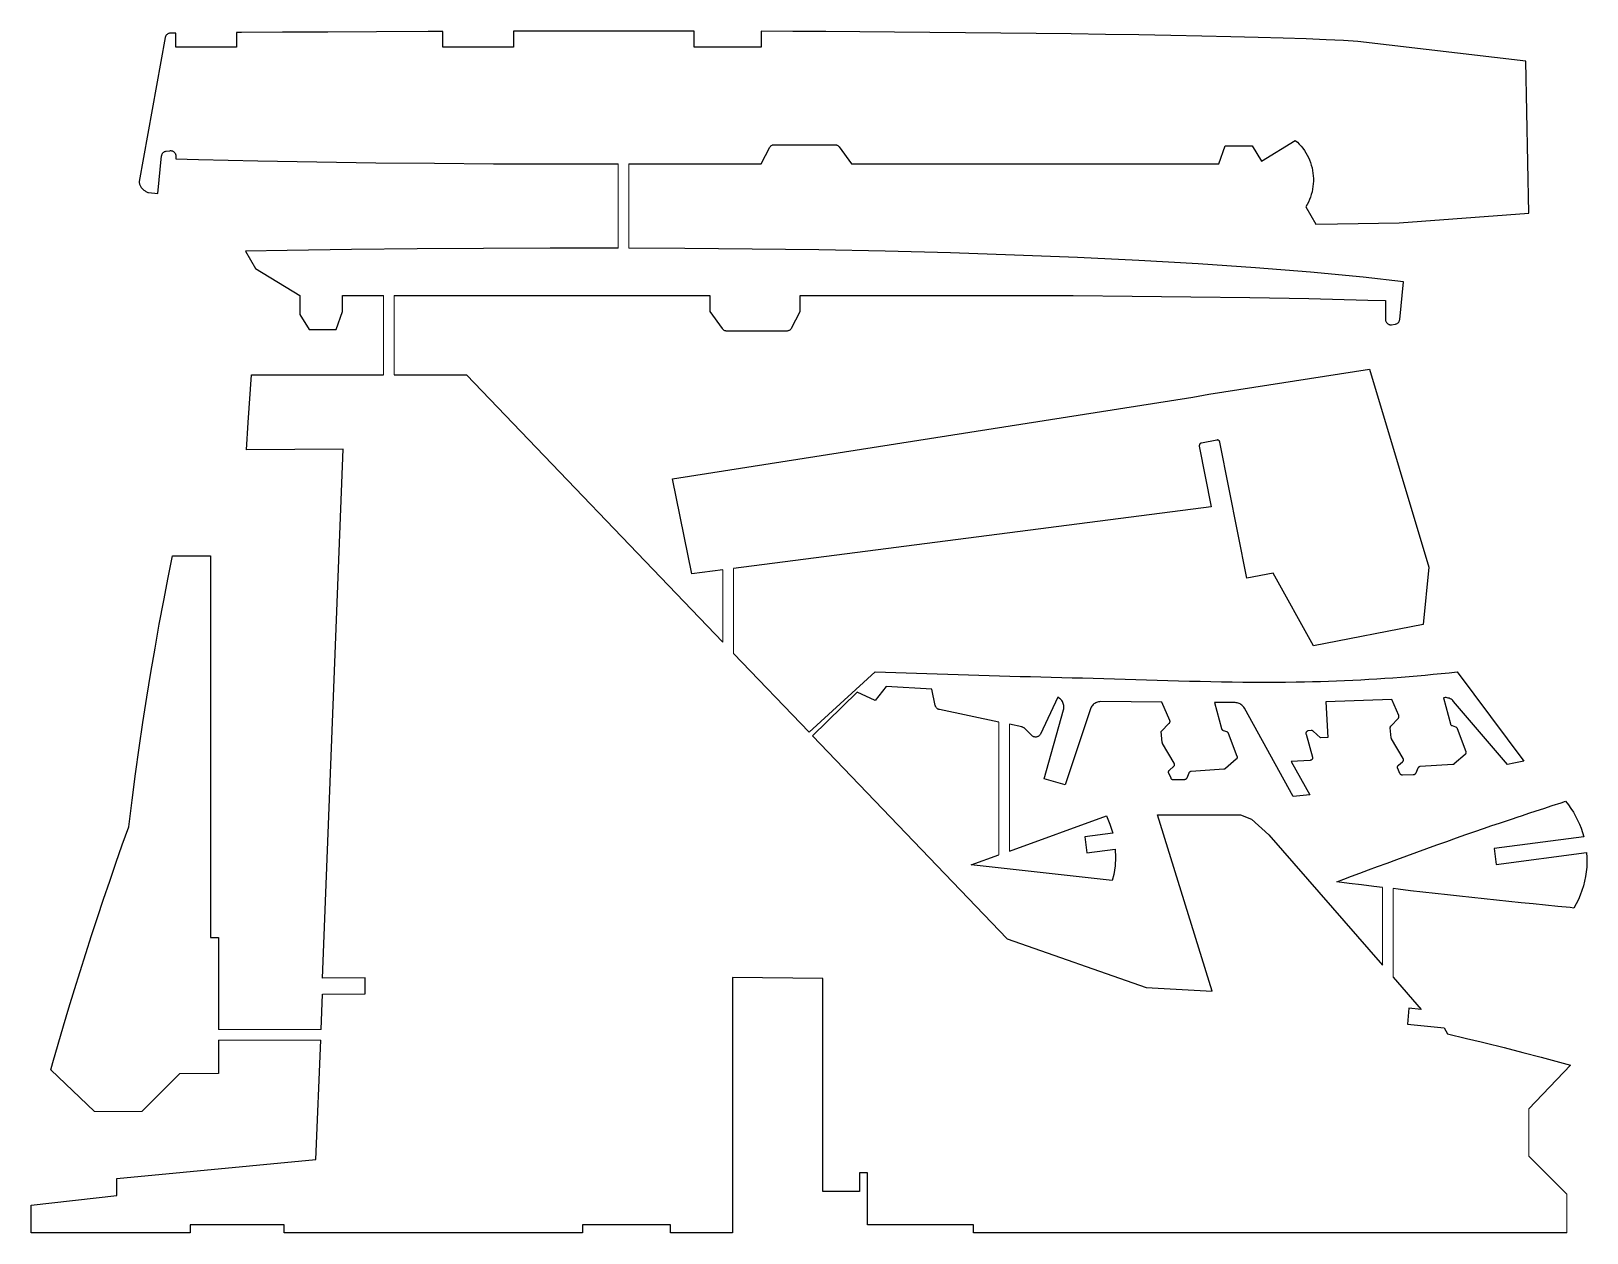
# Model space of a CAD drawing. Extents: x 2587 to 3180, y 464 to 689.
# Drawn here: x 2888 to 3179.6, y 464 to 689.2 of the extents above; entities that cross this region are included whole.
import ezdxf

# ---------------------------------------------------------------- set-up
doc = ezdxf.new("R2010")
doc.units = 0
doc.header["$MEASUREMENT"] = 0
doc.layers.get('0').update_dxf_attribs({"color": 13})

msp = doc.modelspace()

# ---------------------------------------------------------------- linework, layer by layer
at = {"color": 7, "linetype": 'Continuous'}
for p, q in [((2913.180857, 688.076138), (2913.158503, 687.979834)), ((2913.21261, 688.169764), (2913.180857, 688.076138)), ((2913.253454, 688.259798), (2913.21261, 688.169764)), ((2913.302988, 688.345358), (2913.253454, 688.259798)), ((2913.360728, 688.425609), (2913.302988, 688.345358)), ((2913.42611, 688.499766), (2913.360728, 688.425609)), ((2913.498496, 688.567104), (2913.42611, 688.499766)), ((2913.577177, 688.626966), (2913.498496, 688.567104)), ((2913.661384, 688.678767), (2913.577177, 688.626966)), ((2913.750295, 688.721999), (2913.661384, 688.678767)), ((2913.84304, 688.75624), (2913.750295, 688.721999)), ((2913.938713, 688.781157), (2913.84304, 688.75624)), ((2914.036379, 688.796504), (2913.938713, 688.781157)), ((2914.135083, 688.802132), (2914.036379, 688.796504)), ((2915.152949, 688.809777), (2914.135083, 688.802132)), ((2915.152949, 686.158638), (2915.152949, 688.809777)), ((2927.485864, 688.907394), (2926.538769, 688.900291)), ((2926.538769, 688.900291), (2926.538769, 686.16215)), ((2935.138994, 688.958978), (2927.485864, 688.907394)), ((2943.622547, 689.010017), (2935.138994, 688.958978)), ((2952.781742, 689.058386), (2943.622547, 689.010017)), ((2962.461796, 689.10196), (2952.781742, 689.058386)), ((2965.167936, 689.118035), (2962.461796, 689.10196)), ((2965.167936, 686.174063), (2965.167936, 689.118035)), ((2982.765358, 689.166227), (2978.397103, 689.154468)), ((2978.397103, 689.154468), (2978.397103, 686.178142)), ((2993.079301, 689.18267), (2982.765358, 689.166227)), ((3003.294977, 689.185821), (2993.079301, 689.18267)), ((3012.263769, 689.174777), (3003.294977, 689.185821)), ((3012.263769, 686.188587), (3012.263769, 689.174777)), ((3030.792561, 689.126891), (3024.840905, 689.159813)), ((3024.840905, 689.159813), (3024.840905, 689.132584)), ((3024.840905, 689.132584), (3024.840905, 686.192465)), ((3036.974601, 689.088823), (3030.792561, 689.126891)), ((3043.342312, 689.045358), (3036.974601, 689.088823)), ((3049.850985, 688.996245), (3043.342312, 689.045358)), ((3056.455907, 688.941232), (3049.850985, 688.996245)), ((3063.112369, 688.880068), (3056.455907, 688.941232)), ((3069.775659, 688.812502), (3063.112369, 688.880068)), ((3076.401066, 688.738282), (3069.775659, 688.812502)), ((3082.943879, 688.657156), (3076.401066, 688.738282)), ((3089.359388, 688.568874), (3082.943879, 688.657156)), ((3095.602881, 688.473184), (3089.359388, 688.568874)), ((3101.629648, 688.369834), (3095.602881, 688.473184)), ((3107.394977, 688.258574), (3101.629648, 688.369834)), ((3112.854158, 688.139151), (3107.394977, 688.258574)), ((3117.96248, 688.011315), (3112.854158, 688.139151)), ((2913.158503, 687.979834), (2908.289996, 661.014379)), ((2926.538769, 686.16215), (2915.152949, 686.158638)), ((2978.397103, 686.178142), (2965.167936, 686.174063)), ((3024.840905, 686.192465), (3012.263769, 686.188587)), ((3122.675231, 687.874814), (3117.96248, 688.011315)), ((3126.947701, 687.729397), (3122.675231, 687.874814)), ((3130.735179, 687.574812), (3126.947701, 687.729397)), ((3133.992954, 687.410808), (3130.735179, 687.574812)), ((3136.676314, 687.237133), (3133.992954, 687.410808)), ((3168.161731, 683.532966), (3136.676314, 687.237133)), ((3168.706622, 655.087522), (3168.161731, 683.532966)), ((3026.563298, 667.589527), (3026.636694, 667.659168)), ((3026.636694, 667.659168), (3026.716751, 667.721035)), ((3026.716751, 667.721035), (3026.802649, 667.774496)), ((3026.802649, 667.774496), (3026.893511, 667.819004)), ((3026.893511, 667.819004), (3026.988404, 667.854102)), ((3026.988404, 667.854102), (3027.086358, 667.879432)), ((3027.086358, 667.879432), (3027.186371, 667.894735)), ((3027.186371, 667.894735), (3027.287418, 667.899853)), ((3027.287418, 667.899853), (3038.656601, 667.899853)), ((3038.656601, 667.899853), (3038.751098, 667.895379)), ((3038.751098, 667.895379), (3038.844749, 667.881994)), ((3038.844749, 667.881994), (3038.936716, 667.85982)), ((3038.936716, 667.85982), (3039.026177, 667.829054)), ((3039.026177, 667.829054), (3039.112329, 667.789972)), ((3039.112329, 667.789972), (3039.194404, 667.742924)), ((3039.194404, 667.742924), (3039.271664, 667.688331)), ((3039.271664, 667.688331), (3039.343421, 667.626681)), ((3110.606087, 664.319923), (3111.796712, 667.684879)), ((3111.796712, 667.684879), (3116.823795, 667.684879)), ((3116.823795, 667.684879), (3118.598063, 664.834509)), ((3118.598063, 664.834509), (3124.941935, 668.706247)), ((3124.941935, 668.706247), (3125.318619, 668.36525)), ((3125.318619, 668.36525), (3125.677, 668.005067)), ((3125.677, 668.005067), (3126.016104, 667.626678)), ((2911.751876, 658.724093), (2912.484121, 665.799266)), ((2912.484121, 665.799266), (2912.499952, 665.900871)), ((2912.499952, 665.900871), (2912.526134, 666.000313)), ((2912.526134, 666.000313), (2912.562389, 666.096541)), ((2912.562389, 666.096541), (2912.608335, 666.188537)), ((2912.608335, 666.188537), (2912.663486, 666.275328)), ((2912.663486, 666.275328), (2912.727258, 666.355996)), ((2912.727258, 666.355996), (2912.798977, 666.429689)), ((2912.798977, 666.429689), (2912.877885, 666.495627)), ((2912.877885, 666.495627), (2912.963147, 666.553113)), ((2912.963147, 666.553113), (2913.053862, 666.601539)), ((2913.053862, 666.601539), (2913.149071, 666.640393)), ((2913.149071, 666.640393), (2913.247766, 666.669264)), ((2913.247766, 666.669264), (2913.348904, 666.687847)), ((2913.348904, 666.687847), (2914.023045, 666.776169)), ((2914.023045, 666.776169), (2914.122744, 666.784186)), ((2914.122744, 666.784186), (2914.222746, 666.782204)), ((2914.222746, 666.782204), (2914.322049, 666.770241)), ((2914.322049, 666.770241), (2914.419661, 666.748419)), ((2914.419661, 666.748419), (2914.514604, 666.716955)), ((2914.514604, 666.716955), (2914.605929, 666.676163)), ((2914.605929, 666.676163), (2914.692722, 666.626453)), ((2914.692722, 666.626453), (2914.774116, 666.568321)), ((2914.774116, 666.568321), (2914.849295, 666.502349)), ((2914.849295, 666.502349), (2914.917508, 666.429197)), ((2914.917508, 666.429197), (2914.978072, 666.349596)), ((2914.978072, 666.349596), (2915.030381, 666.264344)), ((2915.030381, 666.264344), (2915.073912, 666.174292)), ((2915.073912, 666.174292), (2915.10823, 666.080343)), ((2915.10823, 666.080343), (2915.132991, 665.983435)), ((2915.132991, 665.983435), (2915.147947, 665.884538)), ((2915.147947, 665.884538), (2915.152949, 665.784642)), ((2915.152949, 665.784642), (2915.152949, 665.26154)), ((2915.152949, 665.26154), (2919.422145, 665.139523)), ((2919.422145, 665.139523), (2930.491374, 664.883263)), ((2930.491374, 664.883263), (2941.553594, 664.680218)), ((3024.840905, 664.322631), (3026.43942, 667.429852)), ((3026.43942, 667.429852), (3026.497315, 667.512827)), ((3026.497315, 667.512827), (3026.563298, 667.589527)), ((3039.343421, 667.626681), (3039.40903, 667.558527)), ((3039.40903, 667.558527), (3039.467906, 667.484477)), ((3039.467906, 667.484477), (3041.748274, 664.319923)), ((3126.016104, 667.626678), (3126.335007, 667.231115)), ((3126.335007, 667.231115), (3126.63284, 666.819455)), ((3126.63284, 666.819455), (3126.908793, 666.392818)), ((3126.908793, 666.392818), (3127.162114, 665.952366)), ((3127.162114, 665.952366), (3127.392112, 665.4993)), ((3127.392112, 665.4993), (3127.598163, 665.034851)), ((3127.598163, 665.034851), (3127.779704, 664.560286)), ((2941.553594, 664.680218), (2952.607194, 664.523343)), ((2952.607194, 664.523343), (2963.650561, 664.405594)), ((2963.650561, 664.405594), (2974.682084, 664.319923)), ((2974.682084, 664.319923), (2998.042587, 664.317333)), ((3000.042587, 664.317111), (3024.840905, 664.314362)), ((3024.840905, 664.314362), (3024.840905, 664.322631)), ((3041.748274, 664.319923), (3110.606087, 664.319923)), ((3127.779704, 664.560286), (3127.936242, 664.076897)), ((3127.936242, 664.076897), (3128.06735, 663.586)), ((3128.06735, 663.586), (3128.17267, 663.088932)), ((3128.17267, 663.088932), (3128.251917, 662.587047)), ((3128.251917, 662.587047), (3128.304874, 662.081711)), ((3128.304874, 662.081711), (3128.331397, 661.5743)), ((2908.273221, 660.921468), (2908.291967, 660.774882)), ((2908.291967, 660.774882), (2908.320351, 660.632819)), ((2908.320351, 660.632819), (2908.357976, 660.495338)), ((2908.357976, 660.495338), (2908.40445, 660.362497)), ((2908.40445, 660.362497), (2908.459378, 660.234355)), ((2908.459378, 660.234355), (2908.522366, 660.110969)), ((2908.522366, 660.110969), (2908.593021, 659.992399)), ((2908.593021, 659.992399), (2908.670947, 659.878702)), ((2908.670947, 659.878702), (2908.755752, 659.769937)), ((2908.755752, 659.769937), (2908.847041, 659.666163)), ((2908.847041, 659.666163), (2908.94442, 659.567438)), ((2908.94442, 659.567438), (2909.047495, 659.47382)), ((2909.047495, 659.47382), (2909.155872, 659.385368)), ((2909.155872, 659.385368), (2909.269157, 659.302139)), ((2909.269157, 659.302139), (2909.386956, 659.224194)), ((2909.386956, 659.224194), (2909.508875, 659.151589)), ((2909.508875, 659.151589), (2909.63452, 659.084384)), ((2909.63452, 659.084384), (2909.763496, 659.022636)), ((2909.763496, 659.022636), (2909.89541, 658.966404)), ((2909.89541, 658.966404), (2910.029868, 658.915747)), ((2910.029868, 658.915747), (2911.751876, 658.724093)), ((3128.067501, 659.054479), (3127.936426, 658.563573)), ((3128.172788, 659.551554), (3128.067501, 659.054479)), ((3128.252001, 660.053445), (3128.172788, 659.551554)), ((3128.304925, 660.558784), (3128.252001, 660.053445)), ((3128.331414, 661.066197), (3128.304925, 660.558784)), ((3128.331397, 661.5743), (3128.331414, 661.066197)), ((3127.162423, 656.688052), (3126.909132, 656.247584)), ((3126.909132, 656.247584), (3128.797706, 652.984957)), ((3127.392392, 657.141134), (3127.162423, 656.688052)), ((3127.598411, 657.605596), (3127.392392, 657.141134)), ((3127.779921, 658.080173), (3127.598411, 657.605596)), ((3127.936426, 658.563573), (3127.779921, 658.080173)), ((3132.822064, 653.053007), (3144.371216, 653.281029)), ((3144.371216, 653.281029), (3168.706622, 655.087522)), ((3128.797706, 652.984957), (3132.822064, 653.053007)), ((2935.997229, 648.08195), (2928.18413, 647.949835)), ((2928.18413, 647.949835), (2930.072704, 644.687208)), ((2948.077886, 648.24996), (2935.997229, 648.08195)), ((2960.356638, 648.381512), (2948.077886, 648.24996)), ((2972.78838, 648.472307), (2960.356638, 648.381512)), ((2985.328007, 648.518044), (2972.78838, 648.472307)), ((2997.930414, 648.514423), (2985.328007, 648.518044)), ((2998.042587, 648.513914), (2997.930414, 648.514423)), ((3010.550497, 648.457144), (3000.042587, 648.504837)), ((3023.14315, 648.341905), (3010.550497, 648.457144)), ((3035.663268, 648.164406), (3023.14315, 648.341905)), ((3048.065747, 647.920348), (3035.663268, 648.164406)), ((3060.305482, 647.605429), (3048.065747, 647.920348)), ((3072.337367, 647.215349), (3060.305482, 647.605429)), ((2930.072704, 644.687208), (2938.383773, 639.614869)), ((3084.116298, 646.745808), (3072.337367, 647.215349)), ((3095.59717, 646.192504), (3084.116298, 646.745808)), ((3106.734877, 645.551139), (3095.59717, 646.192504)), ((3117.484316, 644.817411), (3106.734877, 645.551139)), ((3127.80038, 643.987019), (3117.484316, 644.817411)), ((3137.637966, 643.055664), (3127.80038, 643.987019)), ((3145.22996, 642.210699), (3137.637966, 643.055664)), ((3144.497715, 635.135526), (3145.22996, 642.210699)), ((2938.383773, 639.614869), (2938.383773, 636.100283)), ((2946.375749, 636.614869), (2946.375749, 639.614869)), ((2946.375749, 639.614869), (2954.064971, 639.614869)), ((2956.064971, 639.614869), (3015.233562, 639.614869)), ((3015.233562, 639.614869), (3015.233562, 636.614869)), ((3032.140931, 639.614869), (3083.329147, 639.614869)), ((3032.140931, 636.612161), (3032.140931, 639.614869)), ((3083.329147, 639.614869), (3094.356474, 639.528952)), ((3094.356474, 639.528952), (3105.387832, 639.410495)), ((3105.387832, 639.410495), (3116.422478, 639.252506)), ((3116.422478, 639.252506), (3127.459667, 639.047989)), ((3127.459667, 639.047989), (3138.498657, 638.78995)), ((3138.498657, 638.78995), (3141.828887, 638.693858)), ((3141.828887, 638.693858), (3141.828887, 635.15015)), ((2938.383773, 636.100283), (2940.158041, 633.249913)), ((2945.185124, 633.249913), (2946.375749, 636.614869)), ((3015.233562, 636.614869), (3017.51393, 633.450315)), ((3030.542416, 633.50494), (3032.140931, 636.612161)), ((2940.158041, 633.249913), (2945.185124, 633.249913)), ((3017.51393, 633.450315), (3017.572806, 633.376265)), ((3017.572806, 633.376265), (3017.638415, 633.308111)), ((3017.638415, 633.308111), (3017.710172, 633.246461)), ((3017.710172, 633.246461), (3017.787433, 633.191868)), ((3017.787433, 633.191868), (3017.869507, 633.14482)), ((3017.869507, 633.14482), (3017.955659, 633.105738)), ((3017.955659, 633.105738), (3018.04512, 633.074972)), ((3018.04512, 633.074972), (3018.137087, 633.052798)), ((3018.137087, 633.052798), (3018.230738, 633.039413)), ((3018.230738, 633.039413), (3018.325235, 633.034939)), ((3018.325235, 633.034939), (3029.694418, 633.034939)), ((3029.694418, 633.034939), (3029.795465, 633.040057)), ((3029.795465, 633.040057), (3029.895478, 633.05536)), ((3029.895478, 633.05536), (3029.993432, 633.08069)), ((3029.993432, 633.08069), (3030.088326, 633.115788)), ((3030.088326, 633.115788), (3030.179187, 633.160296)), ((3030.179187, 633.160296), (3030.265085, 633.213757)), ((3030.265085, 633.213757), (3030.345142, 633.275624)), ((3030.345142, 633.275624), (3030.418538, 633.345265)), ((3030.418538, 633.345265), (3030.484521, 633.421965)), ((3030.484521, 633.421965), (3030.542416, 633.50494)), ((3141.828887, 635.15015), (3141.833889, 635.050254)), ((3141.833889, 635.050254), (3141.848845, 634.951357)), ((3141.848845, 634.951357), (3141.873606, 634.854449)), ((3141.873606, 634.854449), (3141.907924, 634.7605)), ((3141.907924, 634.7605), (3141.951455, 634.670448)), ((3141.951455, 634.670448), (3142.003764, 634.585196)), ((3142.003764, 634.585196), (3142.064328, 634.505595)), ((3142.064328, 634.505595), (3142.132541, 634.432443)), ((3142.132541, 634.432443), (3142.20772, 634.366471)), ((3142.20772, 634.366471), (3142.289114, 634.308339)), ((3142.289114, 634.308339), (3142.375907, 634.258629)), ((3142.375907, 634.258629), (3142.467232, 634.217837)), ((3142.467232, 634.217837), (3142.562175, 634.186373)), ((3142.562175, 634.186373), (3142.659787, 634.164551)), ((3142.659787, 634.164551), (3142.75909, 634.152588)), ((3142.75909, 634.152588), (3142.859092, 634.150606)), ((3142.859092, 634.150606), (3142.958791, 634.158623)), ((3142.958791, 634.158623), (3143.632932, 634.246945)), ((3143.632932, 634.246945), (3143.73407, 634.265528)), ((3143.73407, 634.265528), (3143.832765, 634.294399)), ((3143.832765, 634.294399), (3143.927974, 634.333253)), ((3143.927974, 634.333253), (3144.018689, 634.381679)), ((3144.018689, 634.381679), (3144.103951, 634.439165)), ((3144.103951, 634.439165), (3144.182859, 634.505103)), ((3144.182859, 634.505103), (3144.254578, 634.578795)), ((3144.254578, 634.578795), (3144.31835, 634.659464)), ((3144.31835, 634.659464), (3144.373501, 634.746255)), ((3144.373501, 634.746255), (3144.419447, 634.838251)), ((3144.419447, 634.838251), (3144.455702, 634.934479)), ((3144.455702, 634.934479), (3144.481884, 635.033921)), ((3144.481884, 635.033921), (3144.497715, 635.135526)), ((2928.707784, 615.841986), (2929.300277, 624.754018)), ((2929.300277, 624.754018), (2954.064971, 624.754008)), ((2956.064971, 624.754007), (2969.605767, 624.754001)), ((2969.605767, 624.754001), (3017.654227, 574.644225)), ((3108.705897, 621.153182), (3138.851904, 625.828455)), ((3138.851904, 625.828455), (3149.958741, 588.707942)), ((3105.764571, 620.573796), (3108.705897, 621.153182)), ((3008.249396, 605.275764), (3105.764571, 620.573796)), ((2928.367592, 610.724977), (2928.707784, 615.841986)), ((3110.228508, 612.548565), (3107.344091, 611.98039)), ((3110.280316, 612.555978), (3110.228508, 612.548565)), ((3110.332616, 612.557936), (3110.280316, 612.555978)), ((3110.384833, 612.554416), (3110.332616, 612.557936)), ((3110.436397, 612.545457), (3110.384833, 612.554416)), ((3110.486741, 612.531157), (3110.436397, 612.545457)), ((3110.535315, 612.511674), (3110.486741, 612.531157)), ((3110.581586, 612.487219), (3110.535315, 612.511674)), ((3110.625048, 612.458062), (3110.581586, 612.487219)), ((3110.665224, 612.424522), (3110.625048, 612.458062)), ((3110.701674, 612.386965), (3110.665224, 612.424522)), ((3110.733998, 612.345805), (3110.701674, 612.386965)), ((3110.761843, 612.301491), (3110.733998, 612.345805)), ((3110.784903, 612.25451), (3110.761843, 612.301491)), ((3110.802926, 612.205375), (3110.784903, 612.25451)), ((2946.483151, 610.838787), (2928.367592, 610.724977)), ((2942.646285, 511.705539), (2946.483151, 610.838787)), ((3106.944301, 611.549508), (3106.940781, 611.497291)), ((3106.940781, 611.497291), (3106.942738, 611.444991)), ((3106.942738, 611.444991), (3106.950152, 611.393183)), ((3106.95326, 611.601072), (3106.944301, 611.549508)), ((3106.950152, 611.393183), (3109.189046, 600.027135)), ((3106.967559, 611.651416), (3106.95326, 611.601072)), ((3106.987043, 611.69999), (3106.967559, 611.651416)), ((3107.011498, 611.746262), (3106.987043, 611.69999)), ((3107.040655, 611.789723), (3107.011498, 611.746262)), ((3107.074195, 611.829899), (3107.040655, 611.789723)), ((3107.111751, 611.866349), (3107.074195, 611.829899)), ((3107.152912, 611.898673), (3107.111751, 611.866349)), ((3107.197226, 611.926518), (3107.152912, 611.898673)), ((3107.244207, 611.949578), (3107.197226, 611.926518)), ((3107.293342, 611.967601), (3107.244207, 611.949578)), ((3107.344091, 611.98039), (3107.293342, 611.967601)), ((3110.815715, 612.154625), (3110.802926, 612.205375)), ((3115.84092, 586.647306), (3110.815715, 612.154625)), ((3011.868626, 587.491133), (3008.249396, 605.275764)), ((3109.189046, 600.027135), (3019.654227, 588.494009)), ((2913.714963, 586.784624), (2914.543069, 590.87098)), ((2914.543069, 590.87098), (2921.655919, 590.87098)), ((2921.655919, 590.87098), (2921.655915, 519.285418)), ((2912.871255, 582.443516), (2913.714963, 586.784624)), ((3017.654227, 588.236386), (3011.868626, 587.491133)), ((3120.76472, 587.617199), (3115.84092, 586.647306)), ((3128.336214, 573.949368), (3120.76472, 587.617199)), ((3149.958741, 588.707942), (3148.896447, 577.999333)), ((2912.048685, 578.026307), (2912.871255, 582.443516)), ((2911.247973, 573.533916), (2912.048685, 578.026307)), ((3148.896447, 577.999333), (3128.336214, 573.949368)), ((2910.469842, 568.967262), (2911.247973, 573.533916)), ((3019.654227, 572.558424), (3033.817835, 557.787186)), ((2909.715013, 564.327263), (2910.469842, 568.967262)), ((3033.817835, 557.787186), (3046.202005, 569.083856)), ((3046.202005, 569.083856), (3048.143625, 569.017798)), ((3048.143625, 569.017798), (3050.085282, 568.952763)), ((3050.085282, 568.952763), (3052.026975, 568.888751)), ((3052.026975, 568.888751), (3053.968704, 568.825762)), ((3053.968704, 568.825762), (3055.910467, 568.763796)), ((3055.910467, 568.763796), (3057.852263, 568.702852)), ((3057.852263, 568.702852), (3059.794093, 568.642932)), ((3059.794093, 568.642932), (3061.735954, 568.584035)), ((3061.735954, 568.584035), (3063.677847, 568.52616)), ((3063.677847, 568.52616), (3065.619771, 568.469309)), ((3149.272234, 568.498452), (3150.777604, 568.638246)), ((3150.777604, 568.638246), (3152.282198, 568.784997)), ((3152.282198, 568.784997), (3153.785967, 568.938701)), ((3153.785967, 568.938701), (3155.288863, 569.099356)), ((3155.288863, 569.099356), (3167.792899, 552.37742)), ((3048.237211, 566.332778), (3046.214888, 563.708173)), ((3056.836594, 565.842051), (3048.237211, 566.332778)), ((3057.464702, 562.811473), (3056.836594, 565.842051)), ((3065.619771, 568.469309), (3067.561724, 568.413481)), ((3067.561724, 568.413481), (3069.503706, 568.358675)), ((3069.503706, 568.358675), (3071.445716, 568.304893)), ((3071.445716, 568.304893), (3073.387753, 568.252134)), ((3073.387753, 568.252134), (3075.329817, 568.200398)), ((3075.329817, 568.200398), (3077.271907, 568.149685)), ((3077.271907, 568.149685), (3079.214021, 568.099996)), ((3079.214021, 568.099996), (3081.156159, 568.051329)), ((3081.156159, 568.051329), (3083.098321, 568.003686)), ((3083.098321, 568.003686), (3085.040505, 567.957066)), ((3085.040505, 567.957066), (3087.044295, 567.907173)), ((3087.044295, 567.907173), (3089.048119, 567.853228)), ((3089.048119, 567.853228), (3091.051974, 567.796128)), ((3091.051974, 567.796128), (3093.055857, 567.736768)), ((3093.055857, 567.736768), (3095.059768, 567.676044)), ((3095.059768, 567.676044), (3097.063704, 567.614851)), ((3097.063704, 567.614851), (3099.067663, 567.554084)), ((3099.067663, 567.554084), (3101.071643, 567.494639)), ((3101.071643, 567.494639), (3103.075641, 567.437411)), ((3103.075641, 567.437411), (3105.079657, 567.383295)), ((3105.079657, 567.383295), (3107.083688, 567.333187)), ((3107.083688, 567.333187), (3109.087732, 567.287983)), ((3109.087732, 567.287983), (3111.091787, 567.248577)), ((3111.091787, 567.248577), (3113.09585, 567.215866)), ((3113.09585, 567.215866), (3115.099921, 567.190743)), ((3115.099921, 567.190743), (3117.103997, 567.174106)), ((3117.103997, 567.174106), (3119.108075, 567.166849)), ((3119.108075, 567.166849), (3121.112155, 567.169867)), ((3121.112155, 567.169867), (3123.116233, 567.184057)), ((3123.116233, 567.184057), (3125.120308, 567.210313)), ((3125.120308, 567.210313), (3126.631506, 567.238389)), ((3126.631506, 567.238389), (3128.142703, 567.273471)), ((3128.142703, 567.273471), (3129.653851, 567.315555)), ((3129.653851, 567.315555), (3131.1649, 567.364637)), ((3131.1649, 567.364637), (3132.675804, 567.420716)), ((3132.675804, 567.420716), (3134.186513, 567.483788)), ((3134.186513, 567.483788), (3135.696978, 567.55385)), ((3135.696978, 567.55385), (3137.207153, 567.630898)), ((3137.207153, 567.630898), (3138.716987, 567.714931)), ((3138.716987, 567.714931), (3140.226432, 567.805944)), ((3140.226432, 567.805944), (3141.735441, 567.903935)), ((3141.735441, 567.903935), (3143.243964, 568.008901)), ((3143.243964, 568.008901), (3144.751953, 568.120839)), ((3144.751953, 568.120839), (3146.259361, 568.239745)), ((3146.259361, 568.239745), (3147.766137, 568.365617)), ((3147.766137, 568.365617), (3149.272234, 568.498452)), ((2908.984206, 559.614837), (2909.715013, 564.327263)), ((3046.214888, 563.708173), (3042.860005, 565.274584)), ((3057.488835, 562.717993), (3057.464702, 562.811473)), ((3057.521871, 562.627277), (3057.488835, 562.717993)), ((3080.439121, 564.338575), (3077.156881, 557.445489)), ((3080.612513, 564.242823), (3080.439121, 564.338575)), ((3080.775584, 564.130388), (3080.612513, 564.242823)), ((3080.926733, 564.002375), (3080.775584, 564.130388)), ((3081.064478, 563.860039), (3080.926733, 564.002375)), ((3081.187469, 563.704775), (3081.064478, 563.860039)), ((3081.294498, 563.538108), (3081.187469, 563.704775)), ((3081.384517, 563.36167), (3081.294498, 563.538108)), ((3081.456641, 563.177194), (3081.384517, 563.36167)), ((3081.510165, 562.986489), (3081.456641, 563.177194)), ((3081.544562, 562.791424), (3081.510165, 562.986489)), ((3081.559495, 562.593913), (3081.544562, 562.791424)), ((3086.925274, 562.817022), (3086.80683, 562.664205)), ((3087.057921, 562.957688), (3086.925274, 562.817022)), ((3087.20353, 563.084889), (3087.057921, 562.957688)), ((3087.360741, 563.197435), (3087.20353, 563.084889)), ((3087.528085, 563.294275), (3087.360741, 563.197435)), ((3087.703998, 563.374505), (3087.528085, 563.294275)), ((3087.886836, 563.437373), (3087.703998, 563.374505)), ((3088.07489, 563.482293), (3087.886836, 563.437373)), ((3088.266402, 563.508844), (3088.07489, 563.482293)), ((3088.459584, 563.516779), (3088.266402, 563.508844)), ((3099.944114, 563.432921), (3088.459584, 563.516779)), ((3101.418028, 560.003984), (3099.944114, 563.432921)), ((3113.667757, 563.332714), (3109.807749, 563.360899)), ((3109.807749, 563.360899), (3111.098342, 558.477421)), ((3113.860159, 563.322025), (3113.667757, 563.332714)), ((3114.050639, 563.292871), (3113.860159, 563.322025)), ((3114.237429, 563.24552), (3114.050639, 563.292871)), ((3114.418795, 563.180413), (3114.237429, 563.24552)), ((3114.593053, 563.098154), (3114.418795, 563.180413)), ((3114.758586, 562.999506), (3114.593053, 563.098154)), ((3114.913858, 562.885386), (3114.758586, 562.999506)), ((3115.057426, 562.756853), (3114.913858, 562.885386)), ((3115.187958, 562.6151), (3115.057426, 562.756853)), ((3143.018915, 563.910781), (3130.675317, 563.46818)), ((3130.675317, 563.46818), (3131.024263, 556.778994)), ((3144.313463, 560.899124), (3143.018915, 563.910781)), ((3152.997583, 564.266535), (3152.703184, 564.256039)), ((3152.703184, 564.256039), (3153.993777, 559.372561)), ((3153.197423, 564.263667), (3152.997583, 564.266535)), ((3153.395978, 564.240869), (3153.197423, 564.263667)), ((3153.591266, 564.198368), (3153.395978, 564.240869)), ((3153.781338, 564.136588), (3153.591266, 564.198368)), ((3153.964294, 564.056146), (3153.781338, 564.136588)), ((3154.138309, 563.957846), (3153.964294, 564.056146)), ((3154.301643, 563.842669), (3154.138309, 563.957846)), ((3154.452668, 563.711766), (3154.301643, 563.842669)), ((3154.589873, 563.566444), (3154.452668, 563.711766)), ((3164.682539, 551.745399), (3154.589873, 563.566444)), ((3057.5635, 562.540169), (3057.521871, 562.627277)), ((3057.613336, 562.457482), (3057.5635, 562.540169)), ((3057.670913, 562.379985), (3057.613336, 562.457482)), ((3057.735694, 562.308402), (3057.670913, 562.379985)), ((3057.807077, 562.2434), (3057.735694, 562.308402)), ((3057.884395, 562.185584), (3057.807077, 562.2434)), ((3057.966929, 562.135493), (3057.884395, 562.185584)), ((3058.053908, 562.093595), (3057.966929, 562.135493)), ((3058.144522, 562.06028), (3058.053908, 562.093595)), ((3058.237926, 562.035857), (3058.144522, 562.06028)), ((3069.357641, 559.695393), (3058.237926, 562.035857)), ((3077.882907, 549.049425), (3081.48701, 562.006085)), ((3081.48701, 562.006085), (3081.530577, 562.199309)), ((3081.530577, 562.199309), (3081.554818, 562.395894)), ((3081.554818, 562.395894), (3081.559495, 562.593913)), ((3086.547057, 562.147616), (3081.811791, 547.89998)), ((3086.616834, 562.327931), (3086.547057, 562.147616)), ((3086.703695, 562.500665), (3086.616834, 562.327931)), ((3086.80683, 562.664205), (3086.703695, 562.500665)), ((3101.435253, 559.957747), (3101.418028, 560.003984)), ((3101.447837, 559.910037), (3101.435253, 559.957747)), ((3101.455657, 559.86132), (3101.447837, 559.910037)), ((3101.458637, 559.812069), (3101.455657, 559.86132)), ((3101.456749, 559.762763), (3101.458637, 559.812069)), ((3115.304242, 562.461442), (3115.187958, 562.6151)), ((3115.405199, 562.297307), (3115.304242, 562.461442)), ((3124.512282, 545.75469), (3115.405199, 562.297307)), ((3142.886943, 559.009584), (3144.210015, 560.350492)), ((3144.210015, 560.350492), (3144.242895, 560.387281)), ((3144.242895, 560.387281), (3144.271989, 560.427133)), ((3144.271989, 560.427133), (3144.297013, 560.469657)), ((3144.297013, 560.469657), (3144.317724, 560.514441)), ((3144.330688, 560.852887), (3144.313463, 560.899124)), ((3144.317724, 560.514441), (3144.333921, 560.561048)), ((3144.343271, 560.805178), (3144.330688, 560.852887)), ((3144.333921, 560.561048), (3144.345444, 560.609025)), ((3144.351092, 560.75646), (3144.343271, 560.805178)), ((3144.345444, 560.609025), (3144.352183, 560.657904)), ((3144.354072, 560.707209), (3144.351092, 560.75646)), ((3144.352183, 560.657904), (3144.354072, 560.707209)), ((2908.278144, 554.830904), (2908.984206, 559.614837)), ((3034.466549, 557.110641), (3070.922909, 519.090276)), ((3073.687777, 558.783992), (3071.357641, 559.274436)), ((3073.780129, 558.759899), (3073.687777, 558.783992)), ((3073.869764, 558.727112), (3073.780129, 558.759899)), ((3073.955864, 558.685929), (3073.869764, 558.727112)), ((3074.037646, 558.636725), (3073.955864, 558.685929)), ((3074.114365, 558.579949), (3074.037646, 558.636725)), ((3074.185322, 558.516117), (3074.114365, 558.579949)), ((3075.5505, 557.164719), (3074.185322, 558.516117)), ((3075.62524, 557.097813), (3075.5505, 557.164719)), ((3075.706307, 557.038731), (3075.62524, 557.097813)), ((3075.792885, 556.988069), (3075.706307, 557.038731)), ((3075.884103, 556.946335), (3075.792885, 556.988069)), ((3075.979043, 556.91395), (3075.884103, 556.946335)), ((3076.07675, 556.89124), (3075.979043, 556.91395)), ((3076.176241, 556.878432), (3076.07675, 556.89124)), ((3076.276515, 556.875657), (3076.176241, 556.878432)), ((3076.376562, 556.882941), (3076.276515, 556.875657)), ((3076.475375, 556.900212), (3076.376562, 556.882941)), ((3076.571962, 556.927296), (3076.475375, 556.900212)), ((3076.665349, 556.963921), (3076.571962, 556.927296)), ((3076.754596, 557.009716), (3076.665349, 556.963921)), ((3076.838807, 557.064223), (3076.754596, 557.009716)), ((3076.917134, 557.126893), (3076.838807, 557.064223)), ((3076.988787, 557.197094), (3076.917134, 557.126893)), ((3077.053047, 557.274121), (3076.988787, 557.197094)), ((3077.109267, 557.357198), (3077.053047, 557.274121)), ((3077.156881, 557.445489), (3077.109267, 557.357198)), ((3099.829062, 557.949808), (3101.31458, 559.455352)), ((3100.012617, 555.864995), (3099.829062, 557.949808)), ((3101.31458, 559.455352), (3101.34746, 559.492141)), ((3101.34746, 559.492141), (3101.376554, 559.531992)), ((3101.376554, 559.531992), (3101.401578, 559.574517)), ((3101.401578, 559.574517), (3101.42229, 559.619301)), ((3101.42229, 559.619301), (3101.438486, 559.665908)), ((3101.438486, 559.665908), (3101.45001, 559.713885)), ((3101.45001, 559.713885), (3101.456749, 559.762763)), ((3111.098342, 558.477421), (3111.112807, 558.43169)), ((3111.112807, 558.43169), (3111.131588, 558.387555)), ((3111.131588, 558.387555), (3111.154511, 558.345423)), ((3111.154511, 558.345423), (3111.181365, 558.305682)), ((3111.181365, 558.305682), (3111.211904, 558.268696)), ((3111.211904, 558.268696), (3111.245847, 558.234807)), ((3111.245847, 558.234807), (3111.28288, 558.204325)), ((3111.28288, 558.204325), (3111.322664, 558.177533)), ((3111.322664, 558.177533), (3111.364831, 558.154676)), ((3111.364831, 558.154676), (3111.408995, 558.135964)), ((3111.408995, 558.135964), (3112.075155, 557.890701)), ((3112.075155, 557.890701), (3112.119059, 557.872115)), ((3112.119059, 557.872115), (3112.160994, 557.849431)), ((3112.160994, 557.849431), (3112.200577, 557.822856)), ((3112.200577, 557.822856), (3112.23745, 557.792631)), ((3112.23745, 557.792631), (3112.271276, 557.759033)), ((3112.271276, 557.759033), (3112.301748, 557.722365)), ((3112.301748, 557.722365), (3112.328589, 557.682962)), ((3112.328589, 557.682962), (3112.351555, 557.641181)), ((3112.351555, 557.641181), (3112.370437, 557.597403)), ((3112.370437, 557.597403), (3113.998096, 553.266798)), ((3126.930967, 557.610779), (3126.926843, 557.559891)), ((3126.926843, 557.559891), (3126.927931, 557.508849)), ((3126.927931, 557.508849), (3126.934218, 557.458183)), ((3126.940258, 557.660981), (3126.930967, 557.610779)), ((3126.934218, 557.458183), (3126.945638, 557.408422)), ((3126.95462, 557.709973), (3126.940258, 557.660981)), ((3126.945638, 557.408422), (3128.157942, 553.139234)), ((3126.973904, 557.757246), (3126.95462, 557.709973)), ((3126.997907, 557.802306), (3126.973904, 557.757246)), ((3127.026381, 557.844683), (3126.997907, 557.802306)), ((3127.059027, 557.883936), (3127.026381, 557.844683)), ((3127.095506, 557.919654), (3127.059027, 557.883936)), ((3127.135437, 557.951467), (3127.095506, 557.919654)), ((3127.178404, 557.979042), (3127.135437, 557.951467)), ((3127.22396, 558.002091), (3127.178404, 557.979042)), ((3127.271628, 558.020375), (3127.22396, 558.002091)), ((3127.320912, 558.033703), (3127.271628, 558.020375)), ((3127.371298, 558.041935), (3127.320912, 558.033703)), ((3127.893358, 558.100056), (3127.371298, 558.041935)), ((3127.940142, 558.103053), (3127.893358, 558.100056)), ((3127.987002, 558.101656), (3127.940142, 558.103053)), ((3128.033524, 558.095875), (3127.987002, 558.101656)), ((3128.079301, 558.085763), (3128.033524, 558.095875)), ((3128.12393, 558.071408), (3128.079301, 558.085763)), ((3128.167017, 558.052937), (3128.12393, 558.071408)), ((3128.208186, 558.030511), (3128.167017, 558.052937)), ((3128.247073, 558.004328), (3128.208186, 558.030511)), ((3128.283337, 557.974618), (3128.247073, 558.004328)), ((3129.68795, 556.709284), (3128.283337, 557.974618)), ((3142.742873, 558.662637), (3142.745595, 558.710681)), ((3142.744782, 558.614553), (3142.742873, 558.662637)), ((3142.908052, 556.760135), (3142.744782, 558.614553)), ((3142.745595, 558.710681), (3142.752924, 558.758241)), ((3142.752924, 558.758241), (3142.76479, 558.804876)), ((3142.76479, 558.804876), (3142.781085, 558.850155)), ((3142.781085, 558.850155), (3142.801656, 558.893658)), ((3142.801656, 558.893658), (3142.826315, 558.934981)), ((3142.826315, 558.934981), (3142.854832, 558.973743)), ((3142.854832, 558.973743), (3142.886943, 559.009584)), ((3153.993777, 559.372561), (3154.008242, 559.32683)), ((3154.008242, 559.32683), (3154.027023, 559.282696)), ((3154.027023, 559.282696), (3154.049946, 559.240564)), ((3154.049946, 559.240564), (3154.0768, 559.200822)), ((3154.0768, 559.200822), (3154.107339, 559.163836)), ((3154.107339, 559.163836), (3154.141281, 559.129947)), ((3154.141281, 559.129947), (3154.178315, 559.099466)), ((3154.178315, 559.099466), (3154.218098, 559.072674)), ((3154.218098, 559.072674), (3154.260266, 559.049816)), ((3154.260266, 559.049816), (3154.30443, 559.031105)), ((3154.30443, 559.031105), (3154.97059, 558.785842)), ((3154.97059, 558.785842), (3155.014494, 558.767255)), ((3155.014494, 558.767255), (3155.056429, 558.744571)), ((3155.056429, 558.744571), (3155.096012, 558.717996)), ((3155.096012, 558.717996), (3155.132884, 558.687772)), ((3155.132884, 558.687772), (3155.16671, 558.654173)), ((3155.16671, 558.654173), (3155.197183, 558.617506)), ((3155.197183, 558.617506), (3155.224024, 558.578102)), ((3155.224024, 558.578102), (3155.24699, 558.536321)), ((3155.24699, 558.536321), (3155.265872, 558.492543)), ((3155.265872, 558.492543), (3156.893531, 554.161938)), ((2907.597547, 549.976382), (2908.278144, 554.830904)), ((3100.018445, 555.821129), (3100.012617, 555.864995)), ((3100.028128, 555.777951), (3100.018445, 555.821129)), ((3100.041591, 555.735798), (3100.028128, 555.777951)), ((3100.058729, 555.695), (3100.041591, 555.735798)), ((3100.079406, 555.655877), (3100.058729, 555.695)), ((3102.234387, 551.981881), (3100.079406, 555.655877)), ((3131.024263, 556.778994), (3129.68795, 556.709284)), ((3142.91388, 556.71627), (3142.908052, 556.760135)), ((3142.923563, 556.673091), (3142.91388, 556.71627)), ((3142.937026, 556.630938), (3142.923563, 556.673091)), ((3142.954164, 556.59014), (3142.937026, 556.630938)), ((3142.974841, 556.551018), (3142.954164, 556.59014)), ((3145.129822, 552.877021), (3142.974841, 556.551018)), ((3156.893531, 554.161938), (3156.908914, 554.11373)), ((3156.908914, 554.11373), (3156.919346, 554.064214)), ((3156.919346, 554.064214), (3156.92472, 554.013897)), ((3156.92498, 553.963295), (3156.920125, 553.912925)), ((3156.92472, 554.013897), (3156.92498, 553.963295)), ((3101.364623, 550.688493), (3102.130217, 551.350763)), ((3102.130217, 551.350763), (3102.166042, 551.385)), ((3102.166042, 551.385), (3102.198303, 551.422616)), ((3102.198303, 551.422616), (3102.226681, 551.46324)), ((3102.226681, 551.46324), (3102.250899, 551.506474)), ((3102.25731, 551.937947), (3102.234387, 551.981881)), ((3102.250899, 551.506474), (3102.270719, 551.551893)), ((3102.275771, 551.891959), (3102.25731, 551.937947)), ((3102.270719, 551.551893), (3102.285945, 551.599051)), ((3102.289589, 551.844369), (3102.275771, 551.891959)), ((3102.285945, 551.599051), (3102.296428, 551.647485)), ((3102.298629, 551.795646), (3102.289589, 551.844369)), ((3102.296428, 551.647485), (3102.302065, 551.696718)), ((3102.302801, 551.746267), (3102.298629, 551.795646)), ((3102.302065, 551.696718), (3102.302801, 551.746267)), ((3113.857993, 552.713446), (3111.834941, 550.95577)), ((3113.894464, 552.748525), (3113.857993, 552.713446)), ((3113.927202, 552.78711), (3113.894464, 552.748525)), ((3113.955873, 552.828807), (3113.927202, 552.78711)), ((3113.980182, 552.873189), (3113.955873, 552.828807)), ((3113.999881, 552.9198), (3113.980182, 552.873189)), ((3113.998096, 553.266798), (3114.01348, 553.21859)), ((3114.014768, 552.968164), (3113.999881, 552.9198)), ((3114.01348, 553.21859), (3114.023912, 553.169073)), ((3114.02469, 553.017785), (3114.014768, 552.968164)), ((3114.023912, 553.169073), (3114.029285, 553.118757)), ((3114.029546, 553.068154), (3114.02469, 553.017785)), ((3114.029285, 553.118757), (3114.029546, 553.068154)), ((3127.703006, 552.50333), (3124.159816, 552.318497)), ((3124.159816, 552.318497), (3127.673967, 546.041489)), ((3127.752597, 552.508405), (3127.703006, 552.50333)), ((3127.801437, 552.518394), (3127.752597, 552.508405)), ((3127.849039, 552.533196), (3127.801437, 552.518394)), ((3127.894931, 552.552664), (3127.849039, 552.533196)), ((3127.938656, 552.576606), (3127.894931, 552.552664)), ((3127.979779, 552.604782), (3127.938656, 552.576606)), ((3128.017893, 552.636914), (3127.979779, 552.604782)), ((3128.052617, 552.672681), (3128.017893, 552.636914)), ((3128.083608, 552.711727), (3128.052617, 552.672681)), ((3128.110556, 552.753666), (3128.083608, 552.711727)), ((3128.133194, 552.79808), (3128.110556, 552.753666)), ((3128.151297, 552.844527), (3128.133194, 552.79808)), ((3128.164685, 552.892546), (3128.151297, 552.844527)), ((3128.157942, 553.139234), (3128.169152, 553.09066)), ((3128.173225, 552.94166), (3128.164685, 552.892546)), ((3128.169152, 553.09066), (3128.175469, 553.041212)), ((3128.176831, 552.99138), (3128.173225, 552.94166)), ((3128.175469, 553.041212), (3128.176831, 552.99138)), ((3144.087256, 551.196336), (3144.088733, 551.244957)), ((3144.090511, 551.147801), (3144.087256, 551.196336)), ((3144.088733, 551.244957), (3144.094927, 551.293205)), ((3144.098466, 551.099812), (3144.090511, 551.147801)), ((3144.094927, 551.293205), (3144.10578, 551.340622)), ((3144.111048, 551.052823), (3144.098466, 551.099812)), ((3144.10578, 551.340622), (3144.12119, 551.386761)), ((3144.128135, 551.00728), (3144.111048, 551.052823)), ((3144.12119, 551.386761), (3144.141011, 551.431183)), ((3144.141011, 551.431183), (3144.165054, 551.47347)), ((3144.165054, 551.47347), (3144.193092, 551.51322)), ((3144.193092, 551.51322), (3144.22486, 551.550057)), ((3144.22486, 551.550057), (3144.260058, 551.583633)), ((3144.260058, 551.583633), (3145.025651, 552.245903)), ((3145.025651, 552.245903), (3145.061477, 552.280141)), ((3145.061477, 552.280141), (3145.093738, 552.317756)), ((3145.093738, 552.317756), (3145.122116, 552.358381)), ((3145.122116, 552.358381), (3145.146334, 552.401615)), ((3145.152745, 552.833087), (3145.129822, 552.877021)), ((3145.146334, 552.401615), (3145.166153, 552.447034)), ((3145.171206, 552.787099), (3145.152745, 552.833087)), ((3145.166153, 552.447034), (3145.181379, 552.494192)), ((3145.185024, 552.73951), (3145.171206, 552.787099)), ((3145.181379, 552.494192), (3145.191862, 552.542625)), ((3145.194064, 552.690787), (3145.185024, 552.73951)), ((3145.191862, 552.542625), (3145.1975, 552.591858)), ((3145.198236, 552.641408), (3145.194064, 552.690787)), ((3145.1975, 552.591858), (3145.198236, 552.641408)), ((3147.885273, 551.028339), (3147.499309, 550.090061)), ((3147.906927, 551.074214), (3147.885273, 551.028339)), ((3147.933117, 551.117659), (3147.906927, 551.074214)), ((3147.963575, 551.158227), (3147.933117, 551.117659)), ((3147.997987, 551.1955), (3147.963575, 551.158227)), ((3148.035999, 551.229094), (3147.997987, 551.1955)), ((3148.077219, 551.258663), (3148.035999, 551.229094)), ((3148.121223, 551.283904), (3148.077219, 551.258663)), ((3148.167558, 551.304556), (3148.121223, 551.283904)), ((3148.215747, 551.320406), (3148.167558, 551.304556)), ((3148.265294, 551.331292), (3148.215747, 551.320406)), ((3148.315689, 551.337102), (3148.265294, 551.331292)), ((3154.434435, 551.729376), (3148.315689, 551.337102)), ((3154.480656, 551.734506), (3154.434435, 551.729376)), ((3154.5262, 551.743909), (3154.480656, 551.734506)), ((3154.570673, 551.757502), (3154.5262, 551.743909)), ((3154.613692, 551.775168), (3154.570673, 551.757502)), ((3154.654883, 551.796755), (3154.613692, 551.775168)), ((3154.69389, 551.822075), (3154.654883, 551.796755)), ((3154.730376, 551.85091), (3154.69389, 551.822075)), ((3156.753427, 553.608586), (3154.730376, 551.85091)), ((3156.789898, 553.643665), (3156.753427, 553.608586)), ((3156.822637, 553.682251), (3156.789898, 553.643665)), ((3156.851308, 553.723948), (3156.822637, 553.682251)), ((3156.875617, 553.76833), (3156.851308, 553.723948)), ((3156.895316, 553.814941), (3156.875617, 553.76833)), ((3156.910203, 553.863305), (3156.895316, 553.814941)), ((3156.920125, 553.912925), (3156.910203, 553.863305)), ((3165.877897, 551.983202), (3164.682539, 551.745399)), ((3167.792899, 552.37742), (3165.877897, 551.983202)), ((2906.943136, 545.05219), (2907.597547, 549.976382)), ((3081.811791, 547.89998), (3077.882907, 549.049425)), ((3101.191821, 550.301195), (3101.193298, 550.349816)), ((3101.195076, 550.25266), (3101.191821, 550.301195)), ((3101.193298, 550.349816), (3101.199492, 550.398064)), ((3101.203032, 550.204671), (3101.195076, 550.25266)), ((3101.199492, 550.398064), (3101.210346, 550.445482)), ((3101.215613, 550.157683), (3101.203032, 550.204671)), ((3101.210346, 550.445482), (3101.225755, 550.49162)), ((3101.232701, 550.112139), (3101.215613, 550.157683)), ((3101.225755, 550.49162), (3101.245576, 550.536043)), ((3101.649125, 549.147714), (3101.232701, 550.112139)), ((3101.245576, 550.536043), (3101.269619, 550.578329)), ((3101.269619, 550.578329), (3101.297657, 550.61808)), ((3101.297657, 550.61808), (3101.329426, 550.654917)), ((3101.329426, 550.654917), (3101.364623, 550.688493)), ((3101.670852, 549.103515), (3101.649125, 549.147714)), ((3101.696821, 549.061669), (3101.670852, 549.103515)), ((3101.726781, 549.02258), (3101.696821, 549.061669)), ((3101.760441, 548.986628), (3101.726781, 549.02258)), ((3101.797475, 548.954162), (3101.760441, 548.986628)), ((3101.837524, 548.925497), (3101.797475, 548.954162)), ((3101.880198, 548.900911), (3101.837524, 548.925497)), ((3101.925084, 548.880643), (3101.880198, 548.900911)), ((3101.971746, 548.864889), (3101.925084, 548.880643)), ((3102.019732, 548.853801), (3101.971746, 548.864889)), ((3102.068575, 548.847489), (3102.019732, 548.853801)), ((3102.117803, 548.846012), (3102.068575, 548.847489)), ((3104.151109, 548.885226), (3102.117803, 548.846012)), ((3104.199365, 548.888497), (3104.151109, 548.885226)), ((3104.24708, 548.896415), (3104.199365, 548.888497)), ((3104.293806, 548.908905), (3104.24708, 548.896415)), ((3104.339106, 548.925852), (3104.293806, 548.908905)), ((3104.382558, 548.947097), (3104.339106, 548.925852)), ((3104.423753, 548.972441), (3104.382558, 548.947097)), ((3104.462307, 549.001646), (3104.423753, 548.972441)), ((3104.497858, 549.03444), (3104.462307, 549.001646)), ((3104.530075, 549.070515), (3104.497858, 549.03444)), ((3104.558655, 549.109535), (3104.530075, 549.070515)), ((3104.583332, 549.151133), (3104.558655, 549.109535)), ((3104.603874, 549.194921), (3104.583332, 549.151133)), ((3104.989838, 550.133198), (3104.603874, 549.194921)), ((3105.011492, 550.179074), (3104.989838, 550.133198)), ((3105.037682, 550.222519), (3105.011492, 550.179074)), ((3105.06814, 550.263087), (3105.037682, 550.222519)), ((3105.102552, 550.300359), (3105.06814, 550.263087)), ((3105.140564, 550.333953), (3105.102552, 550.300359)), ((3105.181784, 550.363523), (3105.140564, 550.333953)), ((3105.225788, 550.388763), (3105.181784, 550.363523)), ((3105.272123, 550.409415), (3105.225788, 550.388763)), ((3105.320312, 550.425266), (3105.272123, 550.409415)), ((3105.369859, 550.436152), (3105.320312, 550.425266)), ((3105.420255, 550.441961), (3105.369859, 550.436152)), ((3111.539, 550.834235), (3105.420255, 550.441961)), ((3111.585221, 550.839366), (3111.539, 550.834235)), ((3111.630765, 550.848768), (3111.585221, 550.839366)), ((3111.675239, 550.862361), (3111.630765, 550.848768)), ((3111.718257, 550.880028), (3111.675239, 550.862361)), ((3111.759448, 550.901614), (3111.718257, 550.880028)), ((3111.798455, 550.926935), (3111.759448, 550.901614)), ((3111.834941, 550.95577), (3111.798455, 550.926935)), ((3144.54456, 550.042855), (3144.128135, 551.00728)), ((3144.566286, 549.998656), (3144.54456, 550.042855)), ((3144.592256, 549.956809), (3144.566286, 549.998656)), ((3144.622216, 549.91772), (3144.592256, 549.956809)), ((3144.655876, 549.881768), (3144.622216, 549.91772)), ((3144.69291, 549.849303), (3144.655876, 549.881768)), ((3144.732958, 549.820638), (3144.69291, 549.849303)), ((3144.775633, 549.796052), (3144.732958, 549.820638)), ((3144.820518, 549.775783), (3144.775633, 549.796052)), ((3144.867181, 549.760029), (3144.820518, 549.775783)), ((3144.915166, 549.748942), (3144.867181, 549.760029)), ((3144.96401, 549.74263), (3144.915166, 549.748942)), ((3145.013238, 549.741153), (3144.96401, 549.74263)), ((3147.046544, 549.780367), (3145.013238, 549.741153)), ((3147.0948, 549.783637), (3147.046544, 549.780367)), ((3147.142514, 549.791555), (3147.0948, 549.783637)), ((3147.18924, 549.804046), (3147.142514, 549.791555)), ((3147.234541, 549.820993), (3147.18924, 549.804046)), ((3147.277992, 549.842238), (3147.234541, 549.820993)), ((3147.319188, 549.867581), (3147.277992, 549.842238)), ((3147.357741, 549.896787), (3147.319188, 549.867581)), ((3147.393293, 549.92958), (3147.357741, 549.896787)), ((3147.42551, 549.965656), (3147.393293, 549.92958)), ((3147.45409, 550.004675), (3147.42551, 549.965656)), ((3147.478767, 550.046274), (3147.45409, 550.004675)), ((3147.499309, 550.090061), (3147.478767, 550.046274)), ((3127.673967, 546.041489), (3124.512282, 545.75469)), ((2906.315634, 540.059247), (2906.943136, 545.05219)), ((3109.341118, 509.240664), (3099.120259, 542.317652)), ((3099.120259, 542.317652), (3114.656099, 542.317646)), ((3114.656099, 542.317646), (3116.703458, 541.519777)), ((3167.523838, 542.1938), (3168.719463, 542.586983)), ((3168.719463, 542.586983), (3170.061582, 543.028972)), ((3170.061582, 543.028972), (3171.529294, 543.512711)), ((3171.529294, 543.512711), (3173.101699, 544.031147)), ((3173.101699, 544.031147), (3174.757892, 544.577225)), ((3174.757892, 544.577225), (3175.585449, 544.850014)), ((3175.585449, 544.850014), (3176.103692, 544.190377)), ((3176.103692, 544.190377), (3176.589673, 543.506623)), ((3176.589673, 543.506623), (3177.04227, 542.800328)), ((3177.04227, 542.800328), (3177.46044, 542.07312)), ((2905.110043, 536.650079), (2906.315634, 540.059247)), ((3071.357641, 535.520304), (3089.54632, 542.086806)), ((3089.54632, 542.086806), (3089.542697, 542.085497)), ((3089.542697, 542.085497), (3090.194, 540.54188)), ((3090.194, 540.54188), (3090.71064, 538.864298)), ((3116.703458, 541.519777), (3119.985252, 538.569171)), ((3158.608777, 539.186759), (3160.234012, 539.750933)), ((3160.234012, 539.750933), (3161.765647, 540.277686)), ((3161.765647, 540.277686), (3163.189356, 540.761882)), ((3163.189356, 540.761882), (3164.49081, 541.198388)), ((3164.49081, 541.198388), (3165.655682, 541.582068)), ((3165.655682, 541.582068), (3166.495611, 541.856476)), ((3166.495611, 541.856476), (3167.523838, 542.1938)), ((3177.46044, 542.07312), (3177.843219, 541.326677)), ((3177.843219, 541.326677), (3178.189725, 540.56272)), ((3178.189725, 540.56272), (3178.499158, 539.78301)), ((3178.499158, 539.78301), (3178.770805, 538.989344)), ((2903.923082, 533.249853), (2905.110043, 536.650079)), ((3090.71064, 538.864298), (3085.506114, 538.177916)), ((3085.506114, 538.177916), (3085.897785, 535.197445)), ((3119.985252, 538.569171), (3141.266986, 514.145296)), ((3149.580099, 535.984298), (3151.45841, 536.658552)), ((3151.45841, 536.658552), (3153.31476, 537.32106)), ((3153.31476, 537.32106), (3155.134824, 537.966687)), ((3155.134824, 537.966687), (3156.904272, 538.590298)), ((3156.904272, 538.590298), (3158.608777, 539.186759)), ((3179.004039, 538.183554), (3162.216109, 535.969532)), ((3178.770805, 538.989344), (3179.004039, 538.183554)), ((3064.181173, 532.929446), (3069.357641, 534.798262)), ((3085.897785, 535.197445), (3091.196814, 535.893982)), ((3091.245229, 534.303547), (3091.148734, 532.715304)), ((3091.196814, 535.893982), (3091.245229, 534.303547)), ((3142.13382, 533.272521), (3143.95669, 533.942409)), ((3143.95669, 533.942409), (3145.814912, 534.621091)), ((3145.814912, 534.621091), (3147.694157, 535.303432)), ((3147.694157, 535.303432), (3149.580099, 535.984298)), ((3162.216109, 535.969532), (3162.60778, 532.989061)), ((3162.60778, 532.989061), (3179.51817, 535.211866)), ((3179.51817, 535.211866), (3179.571388, 534.31245)), ((3179.571388, 534.31245), (3179.578165, 533.411488)), ((2902.754863, 529.856673), (2903.923082, 533.249853)), ((3090.633582, 529.978208), (3064.181173, 532.929446)), ((3090.908131, 531.142428), (3090.620014, 529.979722)), ((3091.148734, 532.715304), (3090.908131, 531.142428)), ((3134.051226, 530.234716), (3135.482418, 530.783608)), ((3135.482418, 530.783608), (3137.020601, 531.36697)), ((3137.020601, 531.36697), (3138.651448, 531.979666)), ((3138.651448, 531.979666), (3140.36063, 532.616561)), ((3140.36063, 532.616561), (3142.13382, 533.272521)), ((3179.320282, 530.72326), (3179.142345, 529.840017)), ((3179.452444, 531.614502), (3179.320282, 530.72326)), ((3179.538482, 532.511373), (3179.452444, 531.614502)), ((3179.578165, 533.411488), (3179.538482, 532.511373)), ((2901.605499, 526.468641), (2902.754863, 529.856673)), ((3090.620014, 529.979722), (3090.633582, 529.978208)), ((3132.741354, 529.725427), (3134.051226, 530.234716)), ((3135.038387, 529.445259), (3132.741354, 529.725427)), ((3137.335795, 529.168036), (3135.038387, 529.445259)), ((3139.633572, 528.893759), (3137.335795, 529.168036)), ((3141.266986, 528.700909), (3139.633572, 528.893759)), ((3144.230209, 528.354043), (3143.266986, 528.466514)), ((3146.529058, 528.088606), (3144.230209, 528.354043)), ((3148.828253, 527.826116), (3146.529058, 528.088606)), ((3151.127789, 527.566576), (3148.828253, 527.826116)), ((3178.651164, 528.106897), (3178.339226, 527.261631)), ((3178.919108, 528.967122), (3178.651164, 528.106897)), ((3179.142345, 529.840017), (3178.919108, 528.967122)), ((2900.475104, 523.08386), (2901.605499, 526.468641)), ((3153.42766, 527.309984), (3151.127789, 527.566576)), ((3155.72786, 527.056342), (3153.42766, 527.309984)), ((3158.028383, 526.805651), (3155.72786, 527.056342)), ((3160.329224, 526.557911), (3158.028383, 526.805651)), ((3162.630377, 526.313122), (3160.329224, 526.557911)), ((3164.931836, 526.071286), (3162.630377, 526.313122)), ((3167.233596, 525.832402), (3164.931836, 526.071286)), ((3169.535651, 525.596472), (3167.233596, 525.832402)), ((3171.837996, 525.363497), (3169.535651, 525.596472)), ((3174.140624, 525.133476), (3171.837996, 525.363497)), ((3176.44353, 524.90641), (3174.140624, 525.133476)), ((3177.148316, 524.837831), (3176.44353, 524.90641)), ((3177.586801, 525.624921), (3177.148316, 524.837831)), ((3177.984124, 526.433572), (3177.586801, 525.624921)), ((3178.339226, 527.261631), (3177.984124, 526.433572)), ((2899.363789, 519.700435), (2900.475104, 523.08386)), ((2898.271669, 516.316467), (2899.363789, 519.700435)), ((2921.655915, 519.285418), (2923.155915, 519.285418)), ((2923.155915, 519.285418), (2923.155914, 502.06703)), ((3070.922909, 519.090276), (3096.97981, 509.942547)), ((2897.198855, 512.930061), (2898.271669, 516.316467)), ((2896.145461, 509.53932), (2897.198855, 512.930061)), ((2950.638261, 511.737812), (2942.646285, 511.705539)), ((2950.638261, 508.741003), (2950.638261, 511.737812)), ((3036.403443, 511.610854), (3019.496073, 511.79133)), ((3019.496073, 511.79133), (3019.496073, 463.951189)), ((3036.403443, 471.716192), (3036.403443, 511.610854)), ((3143.266986, 511.850007), (3148.501806, 505.842292)), ((2895.1116, 506.142345), (2896.145461, 509.53932)), ((2942.380709, 502.06703), (2942.646285, 508.707692)), ((2942.646285, 508.707692), (2950.638261, 508.741003)), ((3096.97981, 509.942547), (3109.341118, 509.240664)), ((2894.097385, 502.737242), (2895.1116, 506.142345)), ((3146.221888, 506.087656), (3145.960909, 503.09842)), ((3148.501806, 505.842292), (3146.221888, 506.087656)), ((2893.102928, 499.322113), (2894.097385, 502.737242)), ((3145.960909, 503.09842), (3152.852631, 502.356736)), ((3152.852631, 502.356736), (3153.435465, 501.234968)), ((2892.128342, 495.89506), (2893.102928, 499.322113)), ((2923.155914, 500.06703), (2923.155914, 493.822741)), ((2941.407181, 477.724151), (2942.300725, 500.06703)), ((3153.435465, 501.234968), (3156.999089, 500.402644)), ((3156.999089, 500.402644), (3159.794514, 499.728768)), ((3159.794514, 499.728768), (3160.537511, 499.549658)), ((3160.537511, 499.549658), (3164.05263, 498.676123)), ((3164.05263, 498.676123), (3167.546342, 497.782152)), ((2891.741107, 494.499265), (2892.128342, 495.89506)), ((3167.546342, 497.782152), (3171.020544, 496.867859)), ((3171.020544, 496.867859), (3174.477132, 495.933355)), ((3174.477132, 495.933355), (3176.52221, 495.365989)), ((2904.100094, 474.122548), (2941.407181, 477.724151)), ((2904.100094, 470.969182), (2904.100094, 474.122548)), ((3044.756954, 475.211565), (3043.256954, 475.211565)), ((3043.256954, 475.211565), (3043.256955, 471.716195)), ((3044.756958, 465.451187), (3044.756954, 475.211565)), ((2888.02968, 469.117099), (2904.100094, 470.969182)), ((3043.256955, 471.716195), (3036.403443, 471.716192)), ((2888.02968, 463.951175), (2888.02968, 469.117099)), ((2917.86145, 463.951175), (2888.02968, 463.951175)), ((2935.442849, 465.451177), (2917.86145, 465.451177)), ((2917.86145, 465.451177), (2917.86145, 463.951175)), ((2935.442849, 463.951175), (2935.442849, 465.451177)), ((2991.382361, 463.951175), (2935.442849, 463.951175)), ((3007.846164, 465.451177), (2991.382361, 465.451177)), ((2991.382361, 465.451177), (2991.382361, 463.951175)), ((3007.846164, 463.951175), (3007.846164, 465.451177)), ((3019.496073, 463.951175), (3007.846164, 463.951175)), ((3064.636958, 465.451187), (3044.756958, 465.451187)), ((3064.636958, 463.951187), (3064.636958, 465.451187)), ((3172.294514, 463.951182), (3064.636958, 463.951187)), ((3175.845685, 463.951182), (3172.294514, 463.951182))]:
    msp.add_line(p, q, dxfattribs=at)
at = {"color": 7, "linetype": 'Continuous', "lineweight": 0}
for p, q in [((2998.042587, 664.317333), (2998.042587, 648.513914)), ((3000.042587, 648.504837), (3000.042587, 664.317111)), ((2954.064971, 639.614869), (2954.064971, 624.754008)), ((2956.064971, 624.754007), (2956.064971, 639.614869)), ((3017.654227, 588.236386), (3017.654227, 574.644225)), ((3019.654227, 572.558424), (3019.654227, 588.494009)), ((3042.860005, 565.274584), (3034.466549, 557.110641)), ((3069.357641, 559.695393), (3069.357641, 534.798262)), ((3071.357641, 535.520304), (3071.357641, 559.274436)), ((3141.266986, 528.700909), (3141.266986, 514.145296)), ((3143.266986, 511.850007), (3143.266986, 528.466514)), ((2923.155914, 502.06703), (2942.380709, 502.06703)), ((2942.300725, 500.06703), (2923.155914, 500.06703)), ((2891.741107, 494.499265), (2899.880828, 486.691236)), ((3176.52221, 495.365989), (3168.71418, 487.226267))]:
    msp.add_line(p, q, dxfattribs=at)
for points in [[(2899.880828, 486.691236), (2908.79521, 486.691236), (2915.926715, 493.822741), (2923.155914, 493.822741)], [(3168.71418, 487.226267), (3168.71418, 478.311886), (3175.845685, 471.18038), (3175.845685, 463.951182)]]:
    msp.add_lwpolyline(points, dxfattribs=at)

doc.saveas('drawing.dxf')
